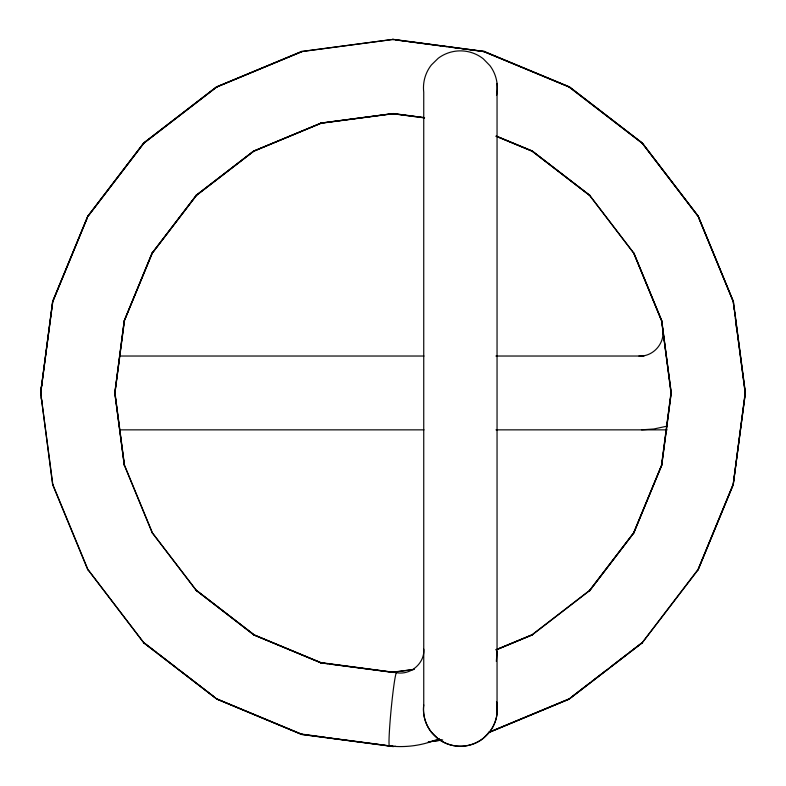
<?xml version="1.0" encoding="UTF-8"?>
<svg xmlns="http://www.w3.org/2000/svg" width="786" height="786" viewBox="0 0 786 786"><rect width="100%" height="100%" fill="white"/><g stroke="black" fill="none" stroke-linecap="round" stroke-linejoin="round"><path stroke-width="1.18" d="M423.742 649.108C425.02 662.352 411.51 675.302 396.675 672.737L320.609 662.814M496.339 661.458L497.047 651.388M40.587 392.951L52.623 301.411M52.721 301.411L40.715 392.98L52.8 301.608L87.423 217.604M124.257 465.204L114.776 392.892L124.276 320.482L114.874 392.98M114.953 392.971L124.493 320.609M661.507 465.263L670.979 392.941M661.674 465.371L671.146 392.902M661.743 465.4L662.971 455.733M663.325 453.335L671.244 392.99L661.763 320.678M745.305 392.902L733.259 484.471L745.413 392.931M52.583 301.48L87.836 216.121L52.731 301.578M124.778 319.381L152.13 252.964L124.355 320.688L152.297 253.21M633.693 532.653L661.586 465.194M661.665 465.194L633.821 532.859L661.242 466.511M698.066 569.762L733.25 484.294M698.174 569.752L733.417 484.402M88.14 216.15L144.123 142.924L143.75 143.327L217.152 86.774M87.747 216.219L143.72 142.954L216.759 86.696M87.816 216.386L143.907 142.875M151.904 253.318L196.471 195.036L254.222 150.617L253.642 151.079L320.786 123.196M152.238 253.092L196.49 195.085L196.028 195.459M152.14 253.357L196.539 195.341M589.461 590.532L633.88 532.525M568.868 699.118L642.27 642.614L698.096 569.388L733.181 484.264L745.167 392.892L736.168 324.284M642.083 642.997L698.253 569.634M196.471 195.036L196.068 195.478L254.222 150.666M589.952 590.414L589.52 590.826L634.066 532.554L589.539 590.866L589.903 590.394L531.778 635.245L532.417 634.842L495.995 649.826M143.691 143.072L216.867 86.676M196.333 195.537L254.202 150.922M531.808 634.941L589.687 590.345M571.363 697.172L589.814 682.965M591.76 681.472L607.303 669.495M612.156 665.762L627.69 653.795M629.635 652.292L642.26 642.565M569.123 699.196L642.309 642.82M531.778 635.245L532.377 634.813L496.624 649.727M568.789 699.068L569.428 698.725L488.381 732.503M216.572 87.128L302.168 51.512L216.602 86.922M216.612 86.882L301.834 51.345M253.731 151.109L321.336 123.009M253.986 151.167L321.12 123.255M496.045 649.727L532.083 634.715M488.46 732.552L569.398 698.98M488.686 732.64L569.359 699.068M439.315 738.486C423.693 745.403 406.283 747.869 389.325 745.953M667.285 426.091L653.913 428.979L641.572 429.854M301.578 51.483L393.216 39.379L301.5 51.621M320.678 123.117L393.364 113.528M320.708 123.147L393.334 113.557L415.381 116.416M321.012 123.274L393.108 113.744M392.912 672.128L413.574 669.476M392.617 672.374L414.34 669.387M428.508 741.797L442.665 739.94M392.971 746.582L395.525 746.248M428.232 741.915L441.712 740.137M638.959 356.029C653.195 356.982 665.437 343.001 662.637 329.02M119.59 356.029L423.968 356.029M495.907 356.029L643.999 356.029M119.59 429.854L423.968 429.854M495.986 429.854L667.206 429.854M392.607 39.575L393.442 39.664M392.892 39.32L484.422 51.483M392.725 39.438L484.441 51.512M395.879 39.978L405.596 41.265M408.022 41.589L434.737 45.116M437.173 45.441L440.808 45.922M443.245 46.236L446.88 46.718M449.317 47.042L459.034 48.329M461.461 48.644L465.106 49.125M467.532 49.449L484.53 51.699L483.754 51.581L569.418 87.079L568.759 86.824L642.26 143.327L641.779 142.954M417.317 116.77L424.587 117.654M392.695 113.597L424.489 117.753M392.99 113.764L424.234 117.88M320.924 662.618L393.255 672.236M327.811 663.767L320.57 662.853L321.386 662.971L254.212 635.049L196.245 590.355M329.786 664.082L393.462 672.502M325.748 737.366L301.431 734.065L302.227 734.321M327.703 737.72L379.176 744.43M381.171 744.784L393.324 746.395M301.549 734.36L393.295 746.425M301.637 734.458L393.088 746.562M484.068 51.365L569.369 86.824M483.832 51.512L569.428 87.118M496.575 136.194L532.446 151.02L531.778 150.617L589.981 195.459L589.51 195.085L633.978 253.347L661.291 319.558M496.045 136.145L532.171 151.148M496.123 136.233L531.906 151.109M253.849 634.724L321.287 662.775M253.573 634.842L321.415 663.07M216.572 698.783L302.148 734.379M216.641 699.068L301.883 734.527L216.582 698.872L143.72 642.614L87.845 569.457L143.897 642.997M531.778 150.725L589.775 195.518L531.837 151.03M217.221 699.068L216.572 698.734L217.182 699.088M569.3 86.735L642.28 142.954L698.253 216.199M569.035 86.696L642.3 143.17M196.48 590.384L254.124 634.793M254.222 635.235L196.529 590.65L152.081 532.535L196.5 590.767M143.74 642.575L156.365 652.301M158.31 653.795L176.762 668.012M178.697 669.505L214.637 697.182M143.7 642.869L216.946 699.186M642.024 142.885L698.184 216.376L641.995 142.895M589.471 195.242L633.87 253.347M698.233 216.15L733.387 301.5M698.223 216.327L733.269 301.578M698.44 217.25L732.709 300.291M633.811 253.033L661.625 320.688M633.712 253.171L661.507 320.668M152.307 532.613L124.483 465.214L115.002 392.921M124.365 465.194L152.209 532.829M52.711 484.314L88.003 569.752M52.564 484.422L87.777 569.732M733.417 301.431L745.433 392.941M745.295 392.98L733.21 301.411L733.485 303.818M733.8 306.226L734.271 309.841M734.586 312.248L735.057 315.864M735.382 318.271L735.853 321.877M661.655 320.521L671.205 392.99M661.557 320.58L670.989 392.951M114.815 392.892L124.365 465.351M52.809 484.461L40.695 392.902L52.593 484.451M736.089 322.064L736.423 327.683M497.047 83.385L497.047 713.737M423.742 704.954A36.913 36.913 0 0 0 462.03 746.228A36.913 36.913 0 0 0 496.516 701.741A37.423 37.129 0 0 1 489.933 731.471L483.203 738.368A36.706 36.411 0 0 1 438.264 738.899L431.376 732.159A37.423 37.129 0 0 1 423.752 704.954L423.742 92.178A37.423 37.129 0 0 1 431.376 64.973L438.264 58.233A36.706 36.411 0 0 1 483.213 58.754L489.943 65.651A37.423 37.129 0 0 1 496.516 95.391M41.845 401.332A36.736 36.451 -90 0 1 41.196 397.755M40.96 395.348A36.736 36.451 -90 0 1 40.96 390.534M41.196 388.117A36.736 36.451 -90 0 1 41.845 384.55M389.846 745.609A36.942 1.857 -84.5 0 1 391.015 710.672A36.942 1.857 -84.5 0 1 396.675 672.737"/></g></svg>
